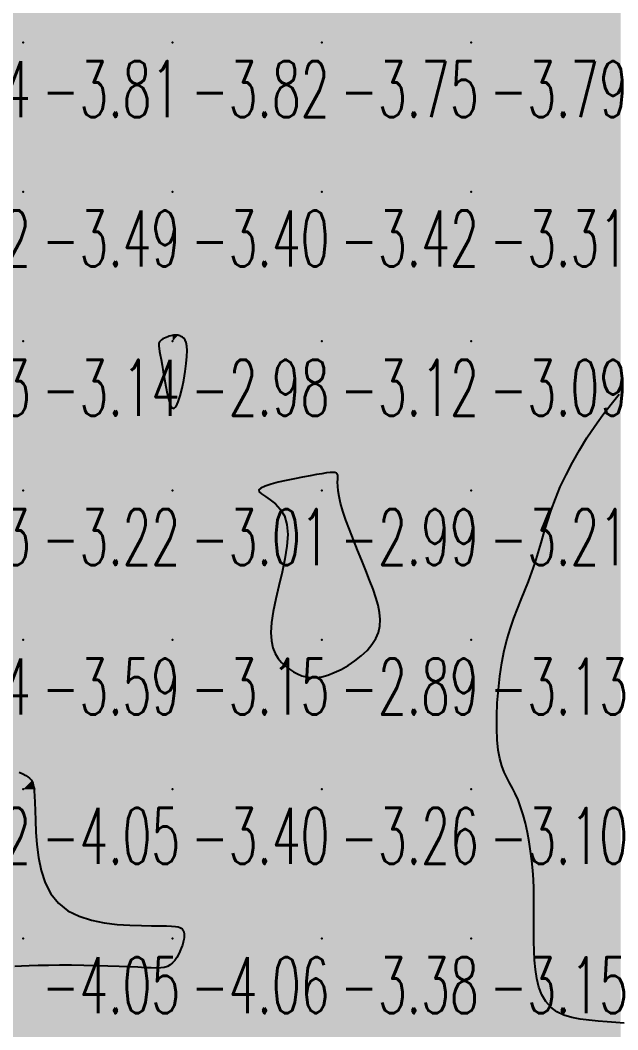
# Model space of a CAD drawing. Header units: millimetres. Extents: x 88261 to 90953, y 390274 to 392322.
# Drawn here: x 90320 to 90360.1, y 390581.1 to 390648.7 of the extents above; entities that cross this region are included whole.
import ezdxf
from ezdxf.enums import TextEntityAlignment as Align

# ---------------------------------------------------------------- set-up
doc = ezdxf.new("R2010")
doc.units = ezdxf.units.MM
doc.header["$LTSCALE"] = 25
for name, color, linetype in [('CN_03_00', 7, 'Continuous'), ('COTEAlt', 7, 'Continuous'), ('TN_COLORIAGE', 7, 'Continuous')]:
    doc.layers.add(name, color=color, linetype=linetype)
doc.styles.add('Simplex 1.0', font='Simplex.shx', dxfattribs={"width": 0.99, "height": 2.5})
doc.styles.get("Standard").update_dxf_attribs({"font": 'times.ttf'})

# ---------------------------------------------------------------- blocks, each defined once
blk = doc.blocks.new('COTE')
at = {"color": 0}
blk.add_point((0, 0), dxfattribs=at)
at = {"layer": 'COTEAlt'}
blk.add_attdef('ALT', text='', height=3.75, dxfattribs=at).set_placement((1.25, -1.25), align=Align.TOP_LEFT)

msp = doc.modelspace()

# ---------------------------------------------------------------- linework, layer by layer
at = {"layer": 'CN_03_00', "elevation": -3, "flags": 128}
for points in [[(90330.479, 390622.867), (90330.617, 390623.163), (90330.753, 390623.58), (90330.882, 390624.081), (90330.997, 390624.632), (90331.093, 390625.195), (90331.166, 390625.734), (90331.208, 390626.213), (90331.218, 390626.603), (90331.197, 390626.909), (90331.152, 390627.141), (90331.087, 390627.31), (90331.009, 390627.428), (90330.923, 390627.506), (90330.834, 390627.556), (90330.748, 390627.588), (90330.668, 390627.612), (90330.593, 390627.63), (90330.522, 390627.641), (90330.452, 390627.646), (90330.38, 390627.644), (90330.304, 390627.635), (90330.222, 390627.62), (90330.131, 390627.598), (90330.031, 390627.568), (90329.923, 390627.532), (90329.814, 390627.489), (90329.706, 390627.44), (90329.603, 390627.385), (90329.512, 390627.323), (90329.434, 390627.256), (90329.375, 390627.184), (90329.339, 390627.105), (90329.323, 390627.011), (90329.326, 390626.894), (90329.346, 390626.745), (90329.38, 390626.553), (90329.428, 390626.31), (90329.486, 390626.006), (90329.552, 390625.633), (90329.625, 390625.188), (90329.705, 390624.699), (90329.792, 390624.199), (90329.886, 390623.722), (90329.988, 390623.302), (90330.099, 390622.974), (90330.217, 390622.771), (90330.344, 390622.728), (90330.479, 390622.867)], [(90344.038, 390607.733), (90344.134, 390608.157), (90344.157, 390608.597), (90344.116, 390609.061), (90344.017, 390609.551), (90343.867, 390610.074), (90343.675, 390610.635), (90343.447, 390611.237), (90343.192, 390611.883), (90342.92, 390612.56), (90342.64, 390613.252), (90342.364, 390613.944), (90342.102, 390614.619), (90341.864, 390615.261), (90341.661, 390615.856), (90341.503, 390616.386), (90341.397, 390616.84), (90341.335, 390617.221), (90341.307, 390617.536), (90341.302, 390617.791), (90341.307, 390617.993), (90341.313, 390618.149), (90341.309, 390618.266), (90341.282, 390618.35), (90341.223, 390618.408), (90341.127, 390618.441), (90340.987, 390618.452), (90340.798, 390618.442), (90340.557, 390618.412), (90340.256, 390618.364), (90339.892, 390618.3), (90339.459, 390618.22), (90338.958, 390618.127), (90338.415, 390618.023), (90337.86, 390617.909), (90337.326, 390617.788), (90336.843, 390617.663), (90336.443, 390617.534), (90336.157, 390617.404), (90336.017, 390617.276), (90336.043, 390617.149), (90336.207, 390617.008), (90336.47, 390616.838), (90336.793, 390616.622), (90337.138, 390616.343), (90337.465, 390615.986), (90337.735, 390615.534), (90337.91, 390614.971), (90337.961, 390614.287), (90337.905, 390613.504), (90337.77, 390612.652), (90337.583, 390611.761), (90337.371, 390610.86), (90337.163, 390609.978), (90336.986, 390609.146), (90336.867, 390608.391), (90336.829, 390607.738), (90336.865, 390607.183), (90336.967, 390606.713), (90337.123, 390606.32), (90337.322, 390605.991), (90337.554, 390605.715), (90337.809, 390605.483), (90338.075, 390605.284), (90338.346, 390605.108), (90338.621, 390604.958), (90338.907, 390604.84), (90339.207, 390604.757), (90339.526, 390604.715), (90339.869, 390604.718), (90340.239, 390604.771), (90340.642, 390604.879), (90341.079, 390605.044), (90341.537, 390605.262), (90342, 390605.527), (90342.454, 390605.832), (90342.883, 390606.17), (90343.271, 390606.536), (90343.602, 390606.922), (90343.862, 390607.323), (90344.038, 390607.733)]]:
    msp.add_lwpolyline(points, close=True, dxfattribs=at)
at = {"layer": 'CN_03_00', "flags": 128}
for points, elevation in [([(90360.499, 390581.573), (90359.937, 390581.631), (90359.349, 390581.675), (90358.746, 390581.716), (90358.141, 390581.769), (90357.548, 390581.844), (90356.981, 390581.956), (90356.453, 390582.117), (90355.979, 390582.341), (90355.572, 390582.639), (90355.241, 390583.021), (90354.983, 390583.478), (90354.787, 390583.996), (90354.646, 390584.563), (90354.55, 390585.163), (90354.49, 390585.786), (90354.458, 390586.416), (90354.445, 390587.041), (90354.442, 390587.651), (90354.445, 390588.246), (90354.451, 390588.833), (90354.454, 390589.416), (90354.452, 390590), (90354.44, 390590.59), (90354.415, 390591.19), (90354.373, 390591.805), (90354.311, 390592.439), (90354.229, 390593.082), (90354.128, 390593.723), (90354.009, 390594.353), (90353.875, 390594.96), (90353.725, 390595.534), (90353.562, 390596.063), (90353.386, 390596.537), (90353.199, 390596.95), (90353.006, 390597.32), (90352.814, 390597.669), (90352.628, 390598.018), (90352.454, 390598.39), (90352.298, 390598.806), (90352.166, 390599.29), (90352.064, 390599.863), (90351.996, 390600.54), (90351.963, 390601.306), (90351.964, 390602.139), (90351.999, 390603.017), (90352.067, 390603.916), (90352.168, 390604.816), (90352.3, 390605.694), (90352.463, 390606.527), (90352.655, 390607.299), (90352.872, 390608.015), (90353.106, 390608.687), (90353.352, 390609.325), (90353.602, 390609.941), (90353.852, 390610.546), (90354.093, 390611.15), (90354.32, 390611.766), (90354.53, 390612.402), (90354.728, 390613.06), (90354.925, 390613.741), (90355.13, 390614.444), (90355.352, 390615.169), (90355.601, 390615.917), (90355.886, 390616.688), (90356.217, 390617.48), (90356.6, 390618.294), (90357.031, 390619.119), (90357.501, 390619.944), (90358.002, 390620.758), (90358.528, 390621.549), (90359.069, 390622.307), (90359.618, 390623.02), (90360.168, 390623.677)], -3), ([(90319.981, 390598.388), (90320.23, 390598.266), (90320.419, 390598.161), (90320.559, 390598.069), (90320.66, 390597.987), (90320.734, 390597.91), (90320.791, 390597.837), (90320.841, 390597.761), (90320.885, 390597.667), (90320.923, 390597.54), (90320.957, 390597.362), (90320.985, 390597.117), (90321.009, 390596.787), (90321.029, 390596.357), (90321.044, 390595.81), (90321.059, 390595.137), (90321.088, 390594.365), (90321.15, 390593.529), (90321.263, 390592.663), (90321.446, 390591.803), (90321.718, 390590.982), (90322.097, 390590.238), (90322.6, 390589.603), (90323.239, 390589.104), (90323.987, 390588.731), (90324.81, 390588.466), (90325.674, 390588.29), (90326.543, 390588.184), (90327.384, 390588.131), (90328.162, 390588.111), (90328.843, 390588.105), (90329.401, 390588.099), (90329.841, 390588.088), (90330.181, 390588.072), (90330.435, 390588.05), (90330.617, 390588.021), (90330.745, 390587.986), (90330.832, 390587.942), (90330.894, 390587.89), (90330.944, 390587.828), (90330.983, 390587.756), (90331.011, 390587.671), (90331.027, 390587.572), (90331.031, 390587.457), (90331.021, 390587.324), (90330.996, 390587.173), (90330.957, 390587.001), (90330.903, 390586.808), (90330.832, 390586.6), (90330.746, 390586.386), (90330.645, 390586.172), (90330.528, 390585.966), (90330.395, 390585.776), (90330.247, 390585.61), (90330.084, 390585.475), (90329.903, 390585.377), (90329.696, 390585.313), (90329.454, 390585.278), (90329.165, 390585.266), (90328.819, 390585.272), (90328.406, 390585.291), (90327.916, 390585.319), (90327.338, 390585.349), (90326.668, 390585.378), (90325.924, 390585.403), (90325.13, 390585.424), (90324.31, 390585.44), (90323.487, 390585.45), (90322.686, 390585.454), (90321.931, 390585.449), (90321.245, 390585.436), (90320.647, 390585.414), (90320.132, 390585.388), (90319.69, 390585.366)], -4)]:
    msp.add_lwpolyline(points, dxfattribs=dict(at, elevation=elevation))
at = {"layer": 'TN_COLORIAGE', "color": 131}
for points in [[(90310.249, 390657.239, -4), (90310.249, 390647.962, -4), (90320.249, 390657.239, -4), (90312.093, 390649.083, -4)], [(90310.249, 390597.239, -4), (90313.695, 390600.686, -4), (90320.249, 390597.239, -4), (90320.249, 390598.409, -4)], [(90320.853, 390597.844, -4.055), (90320.249, 390598.409, -4.055), (90320.249, 390597.239, -4.055)], [(90320.853, 390597.844, -4.055), (90321.087, 390597.239, -4.055), (90320.249, 390597.239, -4.055)], [(90310.249, 390597.239, -4), (90310.249, 390590.215, -4), (90320.249, 390597.239, -4), (90316.52, 390593.51, -4)], [(90320.249, 390597.239, -4), (90316.52, 390593.51, -4), (90320.249, 390587.239, -4), (90316.58, 390587.239, -4)], [(90320.249, 390597.239, -4), (90321.087, 390597.239, -4), (90320.249, 390587.239, -4), (90321.067, 390588.058, -4)], [(90330.249, 390587.239, -4), (90330.249, 390588.146, -4), (90320.249, 390587.239, -4), (90321.067, 390588.058, -4)], [(90330.998, 390587.988, -4.06), (90330.249, 390588.146, -4.06), (90330.249, 390587.239, -4.06)], [(90330.998, 390587.988, -4.06), (90331.124, 390587.239, -4.06), (90330.249, 390587.239, -4.06)], [(90318.094, 390585.084, -4.053), (90316.58, 390587.239, -4.053), (90320.249, 390587.239, -4.053)], [(90320.249, 390585.539, -4.053), (90318.094, 390585.084, -4.053), (90320.249, 390587.239, -4.053)], [(90330.249, 390587.239, -4), (90328.383, 390585.374, -4), (90320.249, 390587.239, -4), (90320.249, 390585.539, -4)], [(90328.383, 390585.374, -4.06), (90330.249, 390585.06, -4.06), (90330.249, 390587.239, -4.06)], [(90331.124, 390587.239, -4.06), (90330.249, 390585.06, -4.06), (90330.249, 390587.239, -4.06)]]:
    msp.add_solid(points, dxfattribs=at)
at = {"layer": 'TN_COLORIAGE', "color": 121}
for points in [[(90328.958, 390657.239, -3.809), (90320.249, 390651.573, -3.809), (90330.249, 390657.239, -3.809), (90320.249, 390647.239, -3.809)], [(90320.249, 390647.239, -3.963), (90330.249, 390647.239, -3.963), (90330.249, 390657.239, -3.963)], [(90337.612, 390657.239, -3.824), (90339.548, 390656.538, -3.824), (90330.249, 390657.239, -3.824), (90330.249, 390647.239, -3.824)], [(90350.249, 390647.239, -3.751), (90350.249, 390657.239, -3.751), (90340.249, 390647.239, -3.751)], [(90340.787, 390657.239, -3.751), (90340.249, 390656.733, -3.751), (90350.249, 390657.239, -3.751), (90340.249, 390647.239, -3.751)], [(90350.249, 390647.239, -3.499), (90360.249, 390647.239, -3.499), (90360.249, 390657.239, -3.499)], [(90350.249, 390647.239, -3.767), (90360.249, 390657.239, -3.767), (90350.249, 390657.239, -3.767)], [(90339.548, 390656.538, -3.751), (90340.249, 390656.733, -3.751), (90330.249, 390647.239, -3.751), (90340.249, 390647.239, -3.751)], [(90312.093, 390649.083, -3.809), (90320.249, 390651.573, -3.809), (90310.249, 390647.239, -3.809), (90320.249, 390647.239, -3.809)], [(90310.249, 390647.239, -3.809), (90310.249, 390637.239, -3.809), (90320.249, 390647.239, -3.809)], [(90310.249, 390637.239, -3.809), (90320.249, 390637.239, -3.809), (90320.249, 390647.239, -3.809)], [(90320.249, 390647.239, -3.824), (90320.249, 390637.239, -3.824), (90330.249, 390647.239, -3.824)], [(90320.249, 390637.239, -3.824), (90330.249, 390637.239, -3.824), (90330.249, 390647.239, -3.824)], [(90330.249, 390637.239, -3.751), (90340.249, 390637.239, -3.751), (90340.249, 390647.239, -3.751)], [(90330.249, 390647.239, -3.751), (90330.249, 390637.239, -3.751), (90340.249, 390647.239, -3.751)], [(90350.249, 390637.239, -3.416), (90350.249, 390647.239, -3.416), (90340.249, 390637.239, -3.416)], [(90340.249, 390647.239, -3.79), (90340.249, 390637.239, -3.79), (90350.249, 390647.239, -3.79)], [(90350.249, 390637.239, -3.558), (90360.249, 390637.239, -3.558), (90360.249, 390647.239, -3.558)], [(90350.249, 390637.239, -3.79), (90360.249, 390647.239, -3.79), (90350.249, 390647.239, -3.79)], [(90310.249, 390637.239, -3.491), (90310.249, 390627.239, -3.491), (90320.249, 390637.239, -3.491)], [(90310.249, 390627.239, -3.491), (90320.249, 390627.239, -3.491), (90320.249, 390637.239, -3.491)], [(90320.249, 390637.239, -3.396), (90320.249, 390627.239, -3.396), (90330.249, 390637.239, -3.396)], [(90330.249, 390637.239, -3), (90330.249, 390627.673, -3), (90320.249, 390627.239, -3), (90329.13, 390627.239, -3)], [(90340.249, 390637.239, -3), (90330.663, 390627.654, -3), (90330.249, 390637.239, -3), (90330.249, 390627.673, -3)], [(90340.249, 390637.239, -3), (90330.663, 390627.654, -3), (90340.249, 390627.239, -3), (90331.585, 390627.239, -3)], [(90350.249, 390627.239, -3.117), (90350.249, 390637.239, -3.117), (90340.249, 390627.239, -3.117)], [(90340.249, 390637.239, -3.311), (90340.249, 390627.239, -3.311), (90350.249, 390637.239, -3.311)], [(90350.249, 390627.239, -3.353), (90360.249, 390627.239, -3.353), (90360.249, 390637.239, -3.353)], [(90350.249, 390627.239, -3.311), (90360.249, 390637.239, -3.311), (90350.249, 390637.239, -3.311)], [(90310.249, 390627.239, -3.143), (90310.249, 390617.239, -3.143), (90320.249, 390627.239, -3.143)], [(90310.249, 390617.239, -3.143), (90320.249, 390617.239, -3.143), (90320.249, 390627.239, -3.143)], [(90320.249, 390617.239, -3), (90329.483, 390626.474, -3), (90320.249, 390627.239, -3), (90329.13, 390627.239, -3)], [(90340.249, 390627.239, -3), (90340.249, 390618.364, -3), (90330.249, 390617.239, -3), (90334.127, 390617.239, -3)], [(90340.249, 390627.239, -3), (90331.585, 390627.239, -3), (90330.249, 390617.239, -3), (90330.249, 390620.664, -3)], [(90340.249, 390627.239, -3), (90340.249, 390618.364, -3), (90350.249, 390627.239, -3), (90341.633, 390618.624, -3)], [(90350.249, 390617.239, -3), (90340.91, 390617.239, -3), (90350.249, 390627.239, -3), (90341.633, 390618.624, -3)], [(90350.249, 390617.239, -3.092), (90360.249, 390627.239, -3.092), (90350.249, 390627.239, -3.092)], [(90350.249, 390617.239, -3), (90355.629, 390617.239, -3), (90360.249, 390627.239, -3), (90360.249, 390624.395, -3)], [(90320.249, 390617.239, -3), (90329.483, 390626.474, -3), (90330.249, 390617.239, -3), (90330.249, 390620.664, -3)], [(90310.249, 390608.548, -3.217), (90310.748, 390607.739, -3.217), (90310.249, 390617.239, -3.217), (90320.249, 390617.239, -3.217)], [(90311.154, 390607.239, -3.217), (90310.748, 390607.739, -3.217), (90320.249, 390607.239, -3.217), (90320.249, 390617.239, -3.217)], [(90320.249, 390617.239, -3.009), (90320.249, 390607.239, -3.009), (90330.249, 390617.239, -3.009)], [(90320.249, 390607.239, -3.009), (90330.249, 390607.239, -3.009), (90330.249, 390617.239, -3.009)], [(90330.249, 390607.239, -3), (90339.346, 390616.336, -3), (90330.249, 390617.239, -3), (90334.127, 390617.239, -3)], [(90343.745, 390610.736, -3.209), (90340.91, 390617.239, -3.209), (90350.249, 390617.239, -3.209)], [(90350.249, 390617.239, -3), (90343.745, 390610.736, -3), (90350.249, 390607.239, -3), (90344.794, 390607.239, -3)], [(90350.249, 390617.239, -3), (90355.629, 390617.239, -3), (90350.249, 390607.239, -3), (90354.539, 390611.529, -3)], [(90335.949, 390607.239, -3.149), (90339.346, 390616.336, -3.149), (90330.249, 390607.239, -3.149)], [(90352.138, 390607.239, -3.135), (90354.539, 390611.529, -3.135), (90350.249, 390607.239, -3.135)], [(90311.154, 390607.239, -3.587), (90313.695, 390600.686, -3.587), (90320.249, 390607.239, -3.587)], [(90320.249, 390598.409, -3.587), (90313.695, 390600.686, -3.587), (90320.249, 390607.239, -3.587)], [(90320.249, 390598.409, -3.149), (90320.853, 390597.844, -3.149), (90320.249, 390607.239, -3.149), (90330.249, 390607.239, -3.149)], [(90321.087, 390597.239, -3.149), (90320.853, 390597.844, -3.149), (90330.249, 390597.239, -3.149), (90330.249, 390607.239, -3.149)], [(90330.249, 390597.239, -3), (90338.064, 390605.054, -3), (90330.249, 390607.239, -3), (90335.949, 390607.239, -3)], [(90350.249, 390597.239, -3.262), (90350.249, 390607.239, -3.262), (90340.249, 390597.239, -3.262)], [(90340.249, 390597.239, -3), (90340.249, 390604.244, -3), (90350.249, 390607.239, -3), (90344.794, 390607.239, -3)], [(90350.249, 390607.239, -3), (90352.138, 390607.239, -3), (90350.249, 390597.239, -3), (90351.684, 390598.675, -3)], [(90330.249, 390597.239, -3), (90338.064, 390605.054, -3), (90340.249, 390597.239, -3), (90340.249, 390604.244, -3)], [(90351.684, 390598.675, -3.097), (90353.508, 390597.239, -3.097), (90350.249, 390597.239, -3.097)], [(90321.067, 390588.058, -3.401), (90321.087, 390597.239, -3.401), (90330.249, 390597.239, -3.401)], [(90321.067, 390588.058, -3.401), (90330.249, 390588.146, -3.401), (90330.249, 390597.239, -3.401)], [(90330.249, 390588.146, -3.262), (90330.998, 390587.988, -3.262), (90330.249, 390597.239, -3.262), (90340.249, 390597.239, -3.262)], [(90331.124, 390587.239, -3.262), (90330.998, 390587.988, -3.262), (90340.249, 390587.239, -3.262), (90340.249, 390597.239, -3.262)], [(90350.249, 390587.239, -3.378), (90350.249, 390597.239, -3.378), (90340.249, 390587.239, -3.378)], [(90340.249, 390597.239, -3.097), (90340.249, 390587.239, -3.097), (90350.249, 390597.239, -3.097)], [(90350.249, 390587.239, -3), (90354.598, 390591.588, -3), (90350.249, 390597.239, -3), (90353.508, 390597.239, -3)], [(90354.341, 390587.239, -3.154), (90354.598, 390591.588, -3.154), (90350.249, 390587.239, -3.154)], [(90330.249, 390577.239, -3.378), (90340.249, 390577.239, -3.378), (90340.249, 390587.239, -3.378)], [(90330.249, 390585.06, -3.378), (90331.124, 390587.239, -3.378), (90330.249, 390577.239, -3.378), (90340.249, 390587.239, -3.378)], [(90350.249, 390577.239, -3.659), (90350.249, 390587.239, -3.659), (90340.249, 390577.239, -3.659)], [(90340.249, 390587.239, -3.154), (90340.249, 390577.239, -3.154), (90350.249, 390587.239, -3.154)], [(90350.249, 390577.239, -3), (90354.71, 390581.701, -3), (90350.249, 390587.239, -3), (90354.341, 390587.239, -3)], [(90318.094, 390585.084, -3.74), (90320.249, 390585.539, -3.74), (90310.249, 390577.239, -3.74), (90320.249, 390577.239, -3.74)], [(90320.249, 390585.539, -3.74), (90328.383, 390585.374, -3.74), (90320.249, 390577.239, -3.74)], [(90330.249, 390585.06, -3.74), (90328.383, 390585.374, -3.74), (90330.249, 390577.239, -3.74), (90320.249, 390577.239, -3.74)], [(90360.249, 390577.239, -3), (90360.249, 390581.794, -3), (90350.249, 390577.239, -3), (90354.71, 390581.701, -3)]]:
    msp.add_solid(points, dxfattribs=at)
at = {"layer": 'TN_COLORIAGE', "color": 111}
for points in [[(90329.13, 390627.239, -2.982), (90330.249, 390627.673, -2.982), (90330.249, 390627.239, -2.982)], [(90330.249, 390627.673, -2.982), (90330.663, 390627.654, -2.982), (90330.249, 390627.239, -2.982)], [(90331.585, 390627.239, -2.982), (90330.663, 390627.654, -2.982), (90330.249, 390627.239, -2.982)], [(90329.13, 390627.239, -2.982), (90329.483, 390626.474, -2.982), (90330.249, 390627.239, -2.982)], [(90330.249, 390620.664, -2.982), (90329.483, 390626.474, -2.982), (90330.249, 390627.239, -2.982)], [(90330.249, 390620.664, -2.982), (90331.585, 390627.239, -2.982), (90330.249, 390627.239, -2.982)], [(90360.249, 390624.395, -2.821), (90355.629, 390617.239, -2.821), (90360.249, 390617.239, -2.821)], [(90334.127, 390617.239, -2.985), (90340.249, 390618.364, -2.985), (90340.249, 390617.239, -2.985)], [(90341.633, 390618.624, -2.985), (90340.91, 390617.239, -2.985), (90340.249, 390617.239, -2.985)], [(90341.633, 390618.624, -2.985), (90340.249, 390618.364, -2.985), (90340.249, 390617.239, -2.985)], [(90334.127, 390617.239, -2.985), (90339.346, 390616.336, -2.985), (90340.249, 390617.239, -2.985)], [(90339.346, 390616.336, -2.888), (90335.949, 390607.239, -2.888), (90340.249, 390617.239, -2.888), (90340.249, 390607.239, -2.888)], [(90340.91, 390617.239, -2.888), (90343.745, 390610.736, -2.888), (90340.249, 390617.239, -2.888), (90340.249, 390607.239, -2.888)], [(90354.539, 390611.529, -2.422), (90352.138, 390607.239, -2.422), (90360.249, 390617.239, -2.422), (90360.249, 390607.239, -2.422)], [(90354.539, 390611.529, -2.821), (90355.629, 390617.239, -2.821), (90360.249, 390617.239, -2.821)], [(90344.794, 390607.239, -2.888), (90343.745, 390610.736, -2.888), (90340.249, 390607.239, -2.888)], [(90335.949, 390607.239, -2.888), (90338.064, 390605.054, -2.888), (90340.249, 390607.239, -2.888)], [(90340.249, 390604.244, -2.888), (90338.064, 390605.054, -2.888), (90340.249, 390607.239, -2.888)], [(90344.794, 390607.239, -2.888), (90340.249, 390604.244, -2.888), (90340.249, 390607.239, -2.888)], [(90351.684, 390598.675, -2.422), (90352.138, 390607.239, -2.422), (90360.249, 390607.239, -2.422)], [(90353.508, 390597.239, -2.422), (90351.684, 390598.675, -2.422), (90360.249, 390597.239, -2.422), (90360.249, 390607.239, -2.422)], [(90353.508, 390597.239, -2.8), (90354.598, 390591.588, -2.8), (90360.249, 390597.239, -2.8)], [(90354.598, 390591.588, -2.777), (90354.341, 390587.239, -2.777), (90360.249, 390597.239, -2.777), (90360.249, 390587.239, -2.777)], [(90354.341, 390587.239, -2.777), (90354.71, 390581.701, -2.777), (90360.249, 390587.239, -2.777)], [(90354.71, 390581.701, -2.777), (90360.249, 390581.794, -2.777), (90360.249, 390587.239, -2.777)]]:
    msp.add_solid(points, dxfattribs=at)

# ---------------------------------------------------------------- block references
at = {"layer": 'COTEAlt'}
ref = msp.add_blockref('COTE', (90310.249, 390647.239), dxfattribs=at)
ref.add_attrib('ALT', '-3.94', dxfattribs={"height": 3.75, "style": 'Simplex 1.0', "width": 0.6}).set_placement((90311.499, 390645.989), align=Align.TOP_LEFT)
ref = msp.add_blockref('COTE', (90320.249, 390647.239), dxfattribs=at)
ref.add_attrib('ALT', '-3.81', dxfattribs={"height": 3.75, "style": 'Simplex 1.0', "width": 0.6}).set_placement((90321.499, 390645.989), align=Align.TOP_LEFT)
ref = msp.add_blockref('COTE', (90330.249, 390647.239), dxfattribs=at)
ref.add_attrib('ALT', '-3.82', dxfattribs={"height": 3.75, "style": 'Simplex 1.0', "width": 0.6}).set_placement((90331.499, 390645.989), align=Align.TOP_LEFT)
ref = msp.add_blockref('COTE', (90340.249, 390647.239), dxfattribs=at)
ref.add_attrib('ALT', '-3.75', dxfattribs={"height": 3.75, "style": 'Simplex 1.0', "width": 0.6}).set_placement((90341.499, 390645.989), align=Align.TOP_LEFT)
ref = msp.add_blockref('COTE', (90350.249, 390647.239), dxfattribs=at)
ref.add_attrib('ALT', '-3.79', dxfattribs={"height": 3.75, "style": 'Simplex 1.0', "width": 0.6}).set_placement((90351.499, 390645.989), align=Align.TOP_LEFT)
ref = msp.add_blockref('COTE', (90310.249, 390637.239), dxfattribs=at)
ref.add_attrib('ALT', '-3.52', dxfattribs={"height": 3.75, "style": 'Simplex 1.0', "width": 0.6}).set_placement((90311.499, 390635.989), align=Align.TOP_LEFT)
ref = msp.add_blockref('COTE', (90320.249, 390637.239), dxfattribs=at)
ref.add_attrib('ALT', '-3.49', dxfattribs={"height": 3.75, "style": 'Simplex 1.0', "width": 0.6}).set_placement((90321.499, 390635.989), align=Align.TOP_LEFT)
ref = msp.add_blockref('COTE', (90330.249, 390637.239), dxfattribs=at)
ref.add_attrib('ALT', '-3.40', dxfattribs={"height": 3.75, "style": 'Simplex 1.0', "width": 0.6}).set_placement((90331.499, 390635.989), align=Align.TOP_LEFT)
ref = msp.add_blockref('COTE', (90340.249, 390637.239), dxfattribs=at)
ref.add_attrib('ALT', '-3.42', dxfattribs={"height": 3.75, "style": 'Simplex 1.0', "width": 0.6}).set_placement((90341.499, 390635.989), align=Align.TOP_LEFT)
ref = msp.add_blockref('COTE', (90350.249, 390637.239), dxfattribs=at)
ref.add_attrib('ALT', '-3.31', dxfattribs={"height": 3.75, "style": 'Simplex 1.0', "width": 0.6}).set_placement((90351.499, 390635.989), align=Align.TOP_LEFT)
ref = msp.add_blockref('COTE', (90310.249, 390627.239), dxfattribs=at)
ref.add_attrib('ALT', '-3.53', dxfattribs={"height": 3.75, "style": 'Simplex 1.0', "width": 0.6}).set_placement((90311.499, 390625.989), align=Align.TOP_LEFT)
ref = msp.add_blockref('COTE', (90320.249, 390627.239), dxfattribs=at)
ref.add_attrib('ALT', '-3.14', dxfattribs={"height": 3.75, "style": 'Simplex 1.0', "width": 0.6}).set_placement((90321.499, 390625.989), align=Align.TOP_LEFT)
ref = msp.add_blockref('COTE', (90330.249, 390627.239), dxfattribs=at)
ref.add_attrib('ALT', '-2.98', dxfattribs={"height": 3.75, "style": 'Simplex 1.0', "width": 0.6}).set_placement((90331.499, 390625.989), align=Align.TOP_LEFT)
ref = msp.add_blockref('COTE', (90340.249, 390627.239), dxfattribs=at)
ref.add_attrib('ALT', '-3.12', dxfattribs={"height": 3.75, "style": 'Simplex 1.0', "width": 0.6}).set_placement((90341.499, 390625.989), align=Align.TOP_LEFT)
ref = msp.add_blockref('COTE', (90350.249, 390627.239), dxfattribs=at)
ref.add_attrib('ALT', '-3.09', dxfattribs={"height": 3.75, "style": 'Simplex 1.0', "width": 0.6}).set_placement((90351.499, 390625.989), align=Align.TOP_LEFT)
ref = msp.add_blockref('COTE', (90310.249, 390617.239), dxfattribs=at)
ref.add_attrib('ALT', '-3.73', dxfattribs={"height": 3.75, "style": 'Simplex 1.0', "width": 0.6}).set_placement((90311.499, 390615.989), align=Align.TOP_LEFT)
ref = msp.add_blockref('COTE', (90320.249, 390617.239), dxfattribs=at)
ref.add_attrib('ALT', '-3.22', dxfattribs={"height": 3.75, "style": 'Simplex 1.0', "width": 0.6}).set_placement((90321.499, 390615.989), align=Align.TOP_LEFT)
ref = msp.add_blockref('COTE', (90330.249, 390617.239), dxfattribs=at)
ref.add_attrib('ALT', '-3.01', dxfattribs={"height": 3.75, "style": 'Simplex 1.0', "width": 0.6}).set_placement((90331.499, 390615.989), align=Align.TOP_LEFT)
ref = msp.add_blockref('COTE', (90340.249, 390617.239), dxfattribs=at)
ref.add_attrib('ALT', '-2.99', dxfattribs={"height": 3.75, "style": 'Simplex 1.0', "width": 0.6}).set_placement((90341.499, 390615.989), align=Align.TOP_LEFT)
ref = msp.add_blockref('COTE', (90350.249, 390617.239), dxfattribs=at)
ref.add_attrib('ALT', '-3.21', dxfattribs={"height": 3.75, "style": 'Simplex 1.0', "width": 0.6}).set_placement((90351.499, 390615.989), align=Align.TOP_LEFT)
ref = msp.add_blockref('COTE', (90310.249, 390607.239), dxfattribs=at)
ref.add_attrib('ALT', '-4.04', dxfattribs={"height": 3.75, "style": 'Simplex 1.0', "width": 0.6}).set_placement((90311.499, 390605.989), align=Align.TOP_LEFT)
ref = msp.add_blockref('COTE', (90320.249, 390607.239), dxfattribs=at)
ref.add_attrib('ALT', '-3.59', dxfattribs={"height": 3.75, "style": 'Simplex 1.0', "width": 0.6}).set_placement((90321.499, 390605.989), align=Align.TOP_LEFT)
ref = msp.add_blockref('COTE', (90330.249, 390607.239), dxfattribs=at)
ref.add_attrib('ALT', '-3.15', dxfattribs={"height": 3.75, "style": 'Simplex 1.0', "width": 0.6}).set_placement((90331.499, 390605.989), align=Align.TOP_LEFT)
ref = msp.add_blockref('COTE', (90340.249, 390607.239), dxfattribs=at)
ref.add_attrib('ALT', '-2.89', dxfattribs={"height": 3.75, "style": 'Simplex 1.0', "width": 0.6}).set_placement((90341.499, 390605.989), align=Align.TOP_LEFT)
ref = msp.add_blockref('COTE', (90350.249, 390607.239), dxfattribs=at)
ref.add_attrib('ALT', '-3.13', dxfattribs={"height": 3.75, "style": 'Simplex 1.0', "width": 0.6}).set_placement((90351.499, 390605.989), align=Align.TOP_LEFT)
ref = msp.add_blockref('COTE', (90310.249, 390597.239), dxfattribs=at)
ref.add_attrib('ALT', '-4.22', dxfattribs={"height": 3.75, "style": 'Simplex 1.0', "width": 0.6}).set_placement((90311.499, 390595.989), align=Align.TOP_LEFT)
ref = msp.add_blockref('COTE', (90320.249, 390597.239), dxfattribs=at)
ref.add_attrib('ALT', '-4.05', dxfattribs={"height": 3.75, "style": 'Simplex 1.0', "width": 0.6}).set_placement((90321.499, 390595.989), align=Align.TOP_LEFT)
ref = msp.add_blockref('COTE', (90330.249, 390597.239), dxfattribs=at)
ref.add_attrib('ALT', '-3.40', dxfattribs={"height": 3.75, "style": 'Simplex 1.0', "width": 0.6}).set_placement((90331.499, 390595.989), align=Align.TOP_LEFT)
ref = msp.add_blockref('COTE', (90340.249, 390597.239), dxfattribs=at)
ref.add_attrib('ALT', '-3.26', dxfattribs={"height": 3.75, "style": 'Simplex 1.0', "width": 0.6}).set_placement((90341.499, 390595.989), align=Align.TOP_LEFT)
ref = msp.add_blockref('COTE', (90350.249, 390597.239), dxfattribs=at)
ref.add_attrib('ALT', '-3.10', dxfattribs={"height": 3.75, "style": 'Simplex 1.0', "width": 0.6}).set_placement((90351.499, 390595.989), align=Align.TOP_LEFT)
ref = msp.add_blockref('COTE', (90320.249, 390587.239), dxfattribs=at)
ref.add_attrib('ALT', '-4.05', dxfattribs={"height": 3.75, "style": 'Simplex 1.0', "width": 0.6}).set_placement((90321.499, 390585.989), align=Align.TOP_LEFT)
ref = msp.add_blockref('COTE', (90330.249, 390587.239), dxfattribs=at)
ref.add_attrib('ALT', '-4.06', dxfattribs={"height": 3.75, "style": 'Simplex 1.0', "width": 0.6}).set_placement((90331.499, 390585.989), align=Align.TOP_LEFT)
ref = msp.add_blockref('COTE', (90340.249, 390587.239), dxfattribs=at)
ref.add_attrib('ALT', '-3.38', dxfattribs={"height": 3.75, "style": 'Simplex 1.0', "width": 0.6}).set_placement((90341.499, 390585.989), align=Align.TOP_LEFT)
ref = msp.add_blockref('COTE', (90350.249, 390587.239), dxfattribs=at)
ref.add_attrib('ALT', '-3.15', dxfattribs={"height": 3.75, "style": 'Simplex 1.0', "width": 0.6}).set_placement((90351.499, 390585.989), align=Align.TOP_LEFT)

doc.saveas('drawing.dxf')
